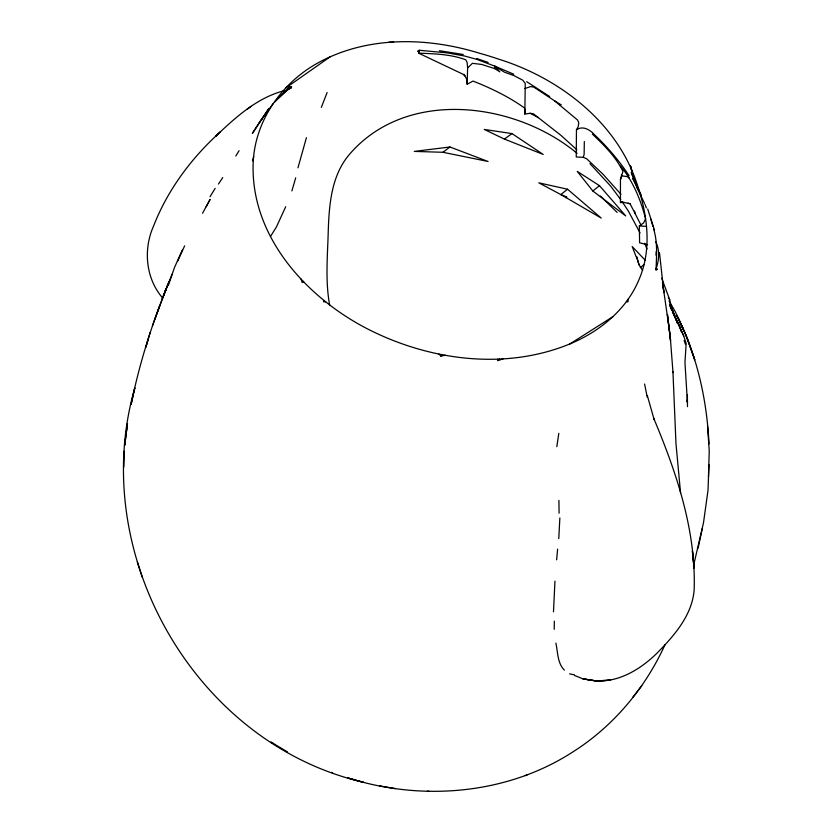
<?xml version="1.0" encoding="UTF-8"?>
<svg xmlns="http://www.w3.org/2000/svg" width="833" height="833" viewBox="0 0 833 833"><rect width="100%" height="100%" fill="white"/><g stroke="black" fill="none" stroke-linecap="round" stroke-linejoin="round"><path stroke-width="1.25" d="M524.842 114.038L525.238 83.415L522.843 80.249L513.971 75.626L504.434 72.179L494.625 66.078L476.851 59.382L464.502 55.988L447.508 52.906L419.291 50.261L417.479 51.25L419.093 51.875L418.624 53.177L462.95 74.199L465.189 76.209L466.709 79.395L467.178 84.248L472.988 81.072C490.876 88.069 508.973 96.847 524.53 107.988L525.238 111.476L524.842 114.038L530.152 113.288L533.339 113.767L560.765 135.196L576.884 149.784M592.409 134.155C604.008 145.129 615.92 156.885 622.928 171.4L620.45 179.543L620.439 202.544L624.136 202.492L630.404 203.804M524.842 88.548L530.631 86.59L533.838 87.101L554.507 100.783L577.581 120.056L578.81 122.805L578.175 126.772L576.446 129.781L576.259 156.968L583.235 157.354L586.63 158.728L602.988 174.201L620.96 194.308M554.226 629.29L554.33 621.116M584.329 141.548L584.131 154.438L583.235 157.354M155.011 318.779L166.34 288.53C151.242 326.047 139.111 364.823 131.093 404.494L134.873 387.803C87.017 552.925 194.443 743.369 363.48 782.27L347.746 777.855C421.946 801.585 507.182 794.567 573.156 751.73C613.494 726.157 645.336 688.006 665.046 644.638M124.294 451.194L123.836 467.053M467.178 84.248L467.615 67.983L467.136 62.527L465.772 59.809C451.007 54.228 434.368 53.729 418.624 53.177L419.291 50.261L419.093 51.875M708.987 464.741L708.008 490.335L703.479 522.885L693.42 566.138M253.326 159.915C248.744 235.864 307.658 299.755 372.143 331.222C432.744 360.856 506.412 370.06 569.887 343.935C599.323 331.753 626.26 310.022 638.776 280.107C653.218 247.328 646.752 210.176 634.85 177.71C612.942 118.973 556.84 77.157 498.28 59.018A264.103 205.543 8.3 0 0 479.485 53.229C427.652 37.214 368.363 35.809 319.528 62.059C283.303 81.332 256.179 118.421 253.326 159.915L252.514 160.873L253.721 156.521M656.008 255.221L656.154 251.618M553.487 611.755L554.955 581.142M708.456 476.903L709.237 450.955L707.55 426.194M558.776 538.628L559.859 517.98M556.642 559.818L557.61 549.134M441.021 354.535L440.813 356.035L445.457 355.285M556.819 446.707L558.828 433.306M626.406 301.608L627.738 301.744L628.311 298.953M698.106 548.166L702.271 528.591M297.964 167.808L306.419 137.695M291.894 190.913L295.694 177.804M150.179 332.419L145.827 347.257L148.305 338.864M327.119 92.557L321.319 107.374M168.276 285.584L174.451 267.622L182.292 249.973M620.45 179.543L621.741 175.846L621.335 175.003M152.46 325.807L159.572 306.117M163.809 295.132L166.34 288.53L161.998 299.193M172.192 274.026L164.965 291.966L169.005 281.523M164.965 291.966L167.985 284.303M324.016 300.474L323.464 301.765L325.661 301.733M303.795 281.929L302.254 282.283L302.816 281.002M285.698 206.74L276.41 226.993L270.444 236.541M177.606 261.343L184.634 245.839M202.575 213.248L210.114 199.41L206.105 206.782M388.532 42.358L390.562 42.171M639.078 264.884L636.547 256.595L639.078 264.884L642.597 270.454M210.062 196.713L215.153 188.352M235.781 156.063L239.071 150.711M259.313 122.68L252.368 133.415L268.653 108.821L259.313 122.68L272.974 103.761M218.454 184.041L222.765 177.585M641.785 685.736L632.757 697.356M274.453 102.334L289.676 86.851L277.816 98.669L291.581 86.517L287.583 89.485M497.895 359.2L497.915 360.595L499.352 359.096M467.615 67.983L472.405 63.318L481.578 64.422L494.896 68.67L499.831 71.857L494.625 66.078L494.896 68.67M599.489 185.676L592.825 190.996L577.269 171.39L599.489 185.676L625.708 215.914L592.825 190.996M567.554 189.226L560.817 194.558L538.805 182.833L567.554 189.226L601.197 218.059L560.817 194.558L566.867 197.067L565.971 197.713M620.439 202.544L621.345 201.721M511.993 133.592L504.402 139.08L484.244 129.438L511.993 133.592L543.21 154.449L504.402 139.08M640.327 267.549L643.961 264.665M284.209 90.724C257.001 97.69 235.614 117.38 215.726 136.216L220.506 131.77C191.642 157.666 167.693 189.757 153.564 226.035C143.151 249.317 145.608 278.347 162.602 297.943M246.953 109.487L251.056 106.343M442.948 152.283L449.945 146.993L488.096 161.487L442.948 152.283L414.261 151.408L449.945 146.993M647.564 244.694L639.609 242.84L639.338 225.962L643.617 222.932L645.575 218.746C640.692 199.774 633.08 181.157 620.429 165.986M285.865 87.902L330.253 56.748M442.625 354.796L440.813 356.035L438.991 354.077M569.887 343.935L613.109 316.54M284.834 90.974L291.581 87.611L286.417 89.912M576.446 129.781C583.162 125.242 590.326 129.979 594.949 135.175C607.809 147.389 619.367 160.946 629.113 175.763M525.165 775.648L527.601 774.638M497.915 360.595L503.111 358.877M390.438 42.41L393.707 42.035M427.371 791.215L429.016 791.225M639.338 225.962L645.471 226.295M621.741 175.846L627.509 176.658L629.415 178.241M591.118 680.197C616.024 684.393 639.89 669.992 657.029 653.134C674.126 635.735 692.161 615.337 694.16 589.889C696.128 530.111 676.406 472.467 653.634 418.083L654.176 419.79L647.303 395.508M439.397 50.709L463.231 54.489M559.557 104.583L561.171 104.854L554.507 100.783M589.962 680.009L583.058 678.874L574.52 675.469M379.567 785.883L395.446 788.601M569.626 673.835L574.395 674.845M622.272 201.982L624.136 202.492M627.999 203.158L630.06 203.752L640.952 224.993M331.524 772.399L332.586 772.753M476.778 58.539L488.117 62.433M494.625 66.078L513.763 74.22M530.152 113.288L538.41 117.609M526.675 81.676L549.718 96.586M287.583 751.991L270.954 742.078L273.641 743.682M577.092 153.314C514.971 101.793 406.993 88.017 349.922 153.834C330.284 176.294 328.92 207.781 328.098 236.124C327.296 259.219 325.464 282.512 329.701 305.409M600.354 195.994L617.138 212.394M589.962 163.632L610.61 186.061L620.804 199.649M645.315 260.354L632.185 246.526L636.266 257.064M564.357 670.107C557.319 663.068 557.912 652.229 555.882 643.128M668.305 297.829L669.742 299.786L671.554 309.262L669.992 303.868L672.262 309.98L670.221 305.44M463.908 74.324L465.189 76.209M622.189 201.742L628.405 211.145L640.056 232.938M671.054 308.616L672.314 310.699M669.014 300.838L675.292 311.719L683.32 329.514L676.667 315.061C696.898 354.868 706.884 399.392 708.998 443.854M669.847 306.138L672.325 310.615M636.391 186.727L644.555 203.398M641.4 195.297L632.841 178.522L639.296 191.475M672.408 312.052L679.759 327.025L681.363 331.909M677.25 321.382L683.685 335.876L686.153 343.373L684.955 362.542L687.444 402.506L686.808 400.163M683.685 335.876L670.659 305.992L677.583 323.527L670.253 304.607M637.943 188.55L631.247 172.608L637.141 186.675M644.992 204.439L646.356 207.854M644.7 243.267L646.991 249.057M670.221 304.597L674.688 316.394M301.015 279.013L302.254 282.283M670.149 304.409L672.262 309.98M661.673 278.149L669.742 299.786M647.699 209.021L654.53 230.231M655.842 241.893C660.1 250.681 659.049 260.479 655.883 269.382L657.424 269.08L656.029 270.267C656.456 256.512 657.851 242.33 653.603 228.992M684.153 340.468L685.351 344.144M137.351 561.994L142.297 577.384M650.906 219.246L652.926 226.555M634.538 211.072L635.11 213.279M630.477 165.767L631.893 171.525L630.716 166.246M627.395 300.359L627.738 301.744M644.596 384.023L647.189 396.966M659.476 252.67L663.891 292.612L662.474 282.023L670.138 335.355L673.012 372.684M680.551 492.855L675.98 443.697L672.929 371.466M558.922 500.373L559.078 513.201M687.392 394.946L687.475 406.681M126.678 429.682L124.711 445.374L127.48 423.581L126.678 429.682M610.527 680.165L596.064 680.925L583.058 678.874L596.064 680.925L610.527 680.165M685.226 333.45L678.541 318.82L687.36 338.323L694.743 359.794L685.226 333.45M669.014 327.369L667.42 314.457L670.534 340.426L669.014 327.369M693.264 559.255L692.39 551.113L694.014 568.054L693.264 559.255"/></g></svg>
